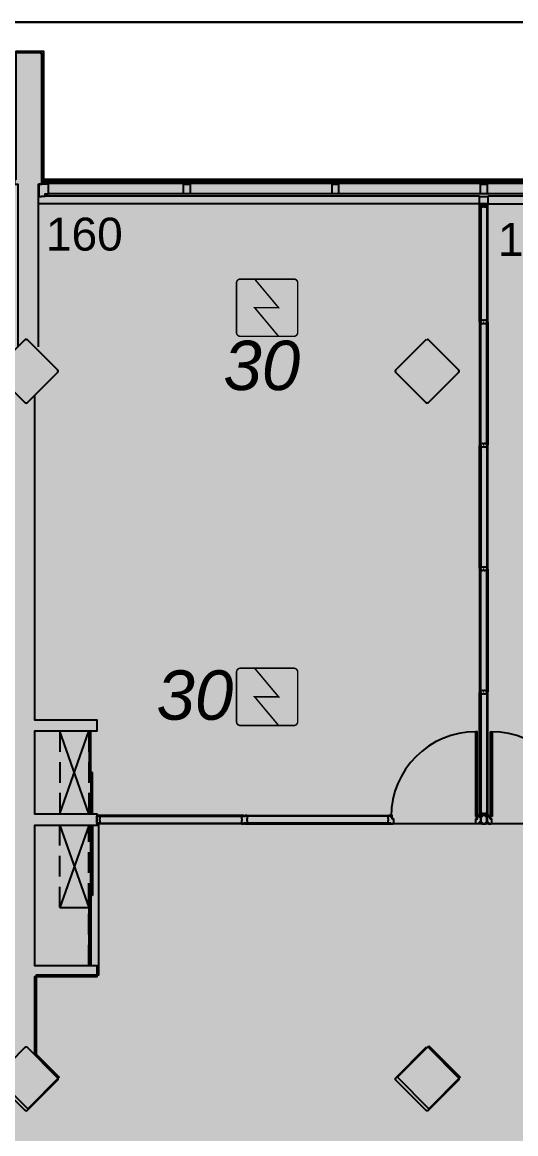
# Model space of a CAD drawing. Header units: metres. Extents: x -331 to 2982, y 362 to 2539.
# Drawn here: x 840.33 to 846.32, y 1626.15 to 1639.66 of the extents above; entities that cross this region are included whole.
import ezdxf

# ---------------------------------------------------------------- set-up
doc = ezdxf.new("R2010")
doc.units = ezdxf.units.M
for name, pattern in [('XR_BL2_2 PAV_REV02$0$CONTINUOUS', [0]), ('XR_BL2_2 PAV_REV02$0$HIDDEN', [0.375, 0.25, -0.125]), ('XR_BL2_TERREO_REV08$0$HIDDEN', [0.375, 0.25, -0.125])]:
    doc.linetypes.add(name, pattern=pattern)
doc.layers.get('0').update_dxf_attribs({"color": 251})
doc.layers.add('_corredores', color=251, linetype='Continuous', plot=False)
doc.layers.add('_salas', color=251, linetype='Continuous', plot=False)
for name, color, linetype in [('ALV', 251, 'Continuous'), ('CX', 251, 'Continuous'), ('DET. FUMAÇA', 1, 'Continuous'), ('Detector_antigo', 84, 'Continuous'), ('Div', 251, 'Continuous'), ('Est', 251, 'Continuous'), ('Mob', 251, 'Continuous'), ('Texto_Salas', 251, 'Continuous'), ('vid', 251, 'Continuous')]:
    doc.layers.add(name, color=color, linetype=linetype)
doc.layers.add('Botoeira_antiga', color=74, linetype='Continuous', lineweight=30)
doc.styles.add('X3G_ENTITY_1416BAE9', font='arial.ttf', dxfattribs={"height": 0.6})
doc.styles.add('X3G_ENTITY_1421615D', font='arial.ttf', dxfattribs={"height": 0.4})
doc.styles.add('X3G_ENTITY_1421615E', font='arial.ttf', dxfattribs={"height": 0.4})

# ---------------------------------------------------------------- blocks, each defined once
blk = doc.blocks.new('Detector de fumaça')
at = {"layer": 'DET. FUMAÇA', "linetype": 'Continuous', "lineweight": 15, "const_width": 0.0187}
blk.add_lwpolyline([(774.599, 539.816), (775.249, 539.816, -0.414214), (775.296, 539.769), (775.296, 539.167, -0.414214), (775.249, 539.12), (774.599, 539.12, -0.414214), (774.553, 539.167), (774.553, 539.769, -0.414214)], format="xyb", close=True, dxfattribs=at)
blk.add_lwpolyline([(774.773, 539.816), (775.064, 539.468), (774.773, 539.468), (775.064, 539.12)], dxfattribs=at)

msp = doc.modelspace()

# ---------------------------------------------------------------- hatches: boundary and pattern name
at = {"layer": '_corredores', "transparency": 33554508}
h = msp.add_hatch(color=256, dxfattribs=at)
h.dxf.hatch_style = 1
h.paths.add_polyline_path([(849.579, 1608.941), (849.579, 1612.216), (852.229, 1612.216), (852.229, 1614.651), (851.629, 1614.651), (851.629, 1624.564), (870.399, 1624.564), (870.399, 1626.4), (870.209, 1626.4), (870.209, 1626.597), (870.023, 1626.784), (866.324, 1626.785), (866.308, 1626.751), (866.204, 1626.834), (865.442, 1627.594), (864.014, 1627.594), (862.586, 1627.594), (861.776, 1626.785), (861.74, 1626.785), (861.736, 1626.784), (861.723, 1626.783), (861.705, 1626.783), (858.111, 1626.785), (857.764, 1626.438), (857.417, 1626.785), (853.824, 1626.785), (853.808, 1626.751), (853.704, 1626.834), (852.942, 1627.594), (851.514, 1627.594), (849.768, 1627.594), (849.768, 1626.834), (849.628, 1626.834), (849.628, 1629.914), (841.254, 1629.914), (841.254, 1628.074), (840.494, 1628.074), (840.494, 1627.116), (840.776, 1626.834), (840.394, 1626.452), (840.062, 1626.785), (836.454, 1626.785), (836.439, 1626.751), (836.334, 1626.834), (835.573, 1627.594), (834.144, 1627.594), (832.716, 1627.594), (831.906, 1626.785), (831.87, 1626.785), (831.867, 1626.784), (831.853, 1626.783), (831.835, 1626.783), (828.241, 1626.785), (827.894, 1626.438), (827.548, 1626.785), (823.954, 1626.785), (823.938, 1626.751), (823.834, 1626.834), (823.072, 1627.594), (821.644, 1627.594), (820.215, 1627.594), (819.405, 1626.785), (819.37, 1626.785), (819.366, 1626.784), (819.353, 1626.783), (819.335, 1626.783), (815.741, 1626.785), (815.394, 1626.438), (815.047, 1626.785), (811.454, 1626.785), (811.438, 1626.751), (811.334, 1626.834), (810.572, 1627.594), (809.144, 1627.594), (807.715, 1627.594), (806.906, 1626.785), (806.87, 1626.785), (806.866, 1626.784), (806.853, 1626.783), (806.835, 1626.783), (803.241, 1626.785), (802.894, 1626.438), (802.547, 1626.785), (798.954, 1626.785), (798.938, 1626.751), (798.834, 1626.834), (798.072, 1627.594), (796.644, 1627.594), (795.215, 1627.594), (794.406, 1626.785), (794.37, 1626.785), (794.366, 1626.784), (794.353, 1626.783), (794.335, 1626.783), (790.741, 1626.785), (790.394, 1626.438), (790.047, 1626.785), (786.454, 1626.785), (786.438, 1626.751), (786.334, 1626.834), (785.572, 1627.594), (784.144, 1627.594), (782.716, 1627.594), (781.906, 1626.785), (781.87, 1626.785), (781.866, 1626.784), (781.853, 1626.783), (781.835, 1626.783), (778.241, 1626.785), (777.894, 1626.438), (777.547, 1626.785), (773.954, 1626.785), (773.938, 1626.751), (773.834, 1626.834), (773.072, 1627.594), (771.644, 1627.594), (770.216, 1627.594), (769.406, 1626.785), (769.37, 1626.785), (769.367, 1626.784), (769.353, 1626.783), (769.335, 1626.783), (765.635, 1626.784), (765.449, 1626.597), (765.449, 1626.4), (765.259, 1626.4), (765.259, 1624.564), (770.104, 1624.564), (770.104, 1614.651), (770.414, 1614.651), (770.414, 1605.531), (765.029, 1605.531), (765.029, 1610.831), (763.829, 1610.831), (763.829, 1605.531), (755.929, 1605.531), (755.929, 1610.831), (754.829, 1610.831), (754.829, 1605.531), (746.079, 1605.531), (746.079, 1601.916), (748.449, 1601.916), (748.449, 1603.616), (748.049, 1603.616), (748.049, 1603.816), (754.474, 1603.816), (754.474, 1603.616), (754.149, 1603.616), (754.149, 1601.916), (754.474, 1601.916), (754.474, 1601.716), (754.474, 1601.191), (757.974, 1601.191), (757.974, 1603.591), (757.974, 1603.791), (768.029, 1603.791), (768.029, 1603.771), (768.834, 1603.771), (768.834, 1595.811), (768.004, 1595.811), (768.004, 1595.791), (762.364, 1595.791), (762.364, 1590.581), (754.174, 1590.581), (754.174, 1593.066), (752.499, 1593.066), (752.499, 1560.541), (752.299, 1560.541), (752.299, 1561.441), (751.199, 1561.441), (751.199, 1558.116), (752.299, 1558.116), (752.299, 1559.116), (752.499, 1559.116), (752.499, 1557.116), (755.419, 1557.116), (755.419, 1558.966), (753.924, 1558.966), (753.924, 1563.441), (754.189, 1563.441), (754.189, 1587.651), (760.824, 1587.651), (760.824, 1587.741), (768.929, 1587.741), (768.929, 1563.841), (770.329, 1563.841), (770.329, 1587.741), (771.929, 1587.741), (773.029, 1587.741), (775.879, 1587.741), (775.879, 1586.641), (777.179, 1586.641), (777.179, 1587.741), (788.779, 1587.741), (788.779, 1586.641), (790.079, 1586.641), (790.079, 1587.741), (802.329, 1587.741), (804.029, 1587.741), (844.979, 1587.741), (844.979, 1587.916), (845.279, 1587.916), (845.279, 1587.563), (845.279, 1563.241), (806.429, 1563.241), (806.429, 1563.441), (806.629, 1563.441), (806.629, 1565.791), (806.229, 1565.791), (806.229, 1585.191), (806.629, 1585.191), (806.629, 1587.541), (803.039, 1587.541), (803.039, 1576.841), (798.689, 1576.841), (796.094, 1576.841, -0.496898), (794.36, 1575.527), (793.559, 1573.063), (798.509, 1571.449), (798.509, 1560.721), (794.829, 1560.721), (794.829, 1560.541), (794.829, 1557.551), (801.129, 1557.551), (801.129, 1556.451), (802.329, 1556.451), (802.329, 1557.551), (805.229, 1557.551), (805.229, 1556.451), (806.429, 1556.451), (806.429, 1560.691), (845.279, 1560.691), (845.279, 1555.997), (846.404, 1555.997), (846.404, 1556.891), (846.054, 1556.891), (846.054, 1556.991), (846.454, 1556.991), (846.454, 1560.691), (849.204, 1560.691), (849.204, 1556.991), (849.604, 1556.991), (849.604, 1556.891), (849.254, 1556.891), (849.254, 1555.997), (850.479, 1555.997), (850.479, 1563.241), (849.579, 1563.241), (849.579, 1572.291), (849.579, 1575.941), (849.579, 1587.563), (849.579, 1588.141), (849.679, 1588.141), (849.679, 1587.991), (866.719, 1587.991), (870.339, 1587.991), (870.339, 1595.791), (866.429, 1595.791), (866.429, 1595.721), (852.429, 1595.721), (852.429, 1590.391), (849.579, 1590.391)])
h.paths.add_polyline_path([(845.139, 1595.841), (845.279, 1595.841), (845.279, 1590.341), (839.679, 1590.341), (775.879, 1590.341), (773.004, 1590.341), (773.004, 1595.811), (771.774, 1595.811), (771.774, 1603.766), (773.119, 1603.766), (773.119, 1603.821), (845.139, 1603.821)], flags=16)
h.paths.add_polyline_path([(846.026, 1605.531), (845.019, 1605.531), (845.019, 1609.931), (845.029, 1610.831), (843.829, 1610.831), (843.829, 1605.531), (835.029, 1605.531), (835.029, 1610.831), (833.829, 1610.831), (833.829, 1605.531), (825.029, 1605.531), (825.029, 1610.831), (823.829, 1610.831), (823.829, 1605.531), (815.029, 1605.531), (815.029, 1610.831), (813.829, 1610.831), (813.829, 1605.531), (805.029, 1605.531), (805.029, 1610.831), (803.829, 1610.831), (803.829, 1605.531), (795.029, 1605.531), (795.029, 1610.831), (793.829, 1610.831), (793.829, 1605.531), (785.029, 1605.531), (785.029, 1610.831), (783.829, 1610.831), (783.829, 1605.531), (775.029, 1605.531), (775.029, 1610.831), (773.999, 1610.831), (773.999, 1605.531), (773.214, 1605.531), (773.214, 1614.651), (773.144, 1614.651), (773.144, 1620.131), (775.164, 1620.131), (775.164, 1622.051), (773.644, 1622.051), (773.644, 1621.631), (773.184, 1621.631), (773.184, 1624.564), (845.949, 1624.563), (845.949, 1621.631), (845.489, 1621.631), (845.489, 1622.051), (843.989, 1622.051), (843.989, 1621.631), (843.969, 1620.131), (845.949, 1620.131), (845.949, 1614.651), (846.026, 1614.651)], flags=16)
h.paths.add_polyline_path([(865.19, 1593.806, -2.788173), (864.407, 1590.628), (864.569, 1590.706), (864.758, 1590.381), (866.058, 1591.278, -0.450063), (866.35, 1592.463), (865.616, 1593.862), (865.298, 1593.662)], flags=16)
h.paths.add_polyline_path([(845.264, 1626.452), (844.882, 1626.834), (845.264, 1627.216), (845.646, 1626.834)], flags=16)
h.paths.add_polyline_path([(851.514, 1626.452), (851.132, 1626.834), (851.514, 1627.216), (851.896, 1626.834)], flags=16)
h.paths.add_polyline_path([(834.144, 1626.452), (833.762, 1626.834), (834.144, 1627.216), (834.526, 1626.834)], flags=16)
h.paths.add_polyline_path([(864.014, 1626.452), (863.632, 1626.834), (864.014, 1627.216), (864.396, 1626.834)], flags=16)
h.paths.add_polyline_path([(821.644, 1626.452), (821.262, 1626.834), (821.644, 1627.216), (822.026, 1626.834)], flags=16)
h.paths.add_polyline_path([(809.526, 1626.834), (809.144, 1626.452), (808.762, 1626.834), (809.144, 1627.216)], flags=16)
h.paths.add_polyline_path([(797.026, 1626.834), (796.644, 1626.452), (796.262, 1626.834), (796.644, 1627.216)], flags=16)
h.paths.add_polyline_path([(784.526, 1626.834), (784.144, 1626.452), (783.762, 1626.834), (784.144, 1627.216)], flags=16)
h.paths.add_polyline_path([(772.026, 1626.834), (771.644, 1626.452), (771.262, 1626.834), (771.644, 1627.216)], flags=16)
h.paths.add_polyline_path([(767.575, 1593.944), (767.428, 1593.841), (767.223, 1594.085), (766.329, 1593.191, -0.414214), (766.329, 1592.392), (767.223, 1591.497), (767.428, 1591.741), (767.575, 1591.638, -3.171595)], flags=16)
at = {"layer": '_salas', "transparency": 33554559}
h = msp.add_hatch(color=256, dxfattribs=at)
h.dxf.hatch_style = 1
h.paths.add_polyline_path([(870.379, 1637.729), (851.629, 1637.729), (851.629, 1639.284), (851.299, 1639.284), (851.299, 1637.729), (840.564, 1637.729), (840.564, 1639.284), (840.234, 1639.284), (840.234, 1637.729), (765.239, 1637.729), (765.239, 1626.38), (765.429, 1626.38), (765.429, 1626.577), (765.615, 1626.764), (769.35, 1626.765), (769.383, 1626.773), (769.434, 1626.814), (770.192, 1627.57), (770.205, 1627.583), (770.229, 1627.574), (771.624, 1627.574), (773.019, 1627.574), (773.043, 1627.583), (773.056, 1627.57), (773.814, 1626.814), (773.866, 1626.773), (773.898, 1626.765), (777.527, 1626.765), (777.867, 1626.425), (777.881, 1626.425), (778.221, 1626.765), (781.85, 1626.765), (781.882, 1626.773), (781.934, 1626.814), (782.692, 1627.57), (782.705, 1627.583), (782.729, 1627.574), (784.124, 1627.574), (785.519, 1627.574), (785.543, 1627.583), (785.556, 1627.57), (786.314, 1626.814), (786.365, 1626.773), (786.398, 1626.765), (790.027, 1626.765), (790.367, 1626.425), (790.374, 1626.432), (790.721, 1626.765), (794.35, 1626.765), (794.382, 1626.773), (794.434, 1626.814), (795.191, 1627.57), (795.205, 1627.583), (795.229, 1627.574), (796.624, 1627.574), (798.019, 1627.574), (798.043, 1627.583), (798.056, 1627.57), (798.814, 1626.814), (798.865, 1626.773), (798.898, 1626.765), (802.527, 1626.765), (802.867, 1626.425), (802.874, 1626.432), (803.221, 1626.765), (806.85, 1626.765), (806.882, 1626.773), (806.934, 1626.814), (807.691, 1627.57), (807.705, 1627.583), (807.729, 1627.574), (809.124, 1627.574), (810.519, 1627.574), (810.543, 1627.583), (810.556, 1627.57), (811.314, 1626.814), (811.365, 1626.773), (811.398, 1626.765), (815.027, 1626.765), (815.367, 1626.425), (815.374, 1626.432), (815.721, 1626.765), (819.35, 1626.765), (819.382, 1626.773), (819.434, 1626.814), (820.191, 1627.57), (820.204, 1627.583), (820.229, 1627.574), (821.624, 1627.574), (823.019, 1627.574), (823.043, 1627.583), (823.056, 1627.57), (823.814, 1626.814), (823.865, 1626.773), (823.898, 1626.765), (827.528, 1626.765), (827.867, 1626.425), (827.874, 1626.432), (828.221, 1626.765), (831.85, 1626.765), (831.883, 1626.773), (831.935, 1626.814), (832.692, 1627.57), (832.705, 1627.583), (832.729, 1627.574), (834.124, 1627.574), (835.519, 1627.574), (835.544, 1627.583), (835.557, 1627.57), (836.314, 1626.814), (836.366, 1626.773), (836.398, 1626.765), (840.042, 1626.765), (840.374, 1626.432), (840.756, 1626.814), (840.474, 1627.096), (840.474, 1628.054), (841.234, 1628.054), (841.234, 1629.894), (849.608, 1629.894), (849.608, 1626.814), (849.748, 1626.814), (849.748, 1627.574), (851.494, 1627.574), (852.889, 1627.574), (852.913, 1627.583), (852.926, 1627.57), (853.684, 1626.814), (853.736, 1626.773), (853.768, 1626.765), (857.397, 1626.765), (857.737, 1626.425), (857.744, 1626.432), (858.091, 1626.765), (861.72, 1626.765), (861.752, 1626.773), (861.804, 1626.814), (862.562, 1627.57), (862.575, 1627.583), (862.599, 1627.574), (863.994, 1627.574), (865.389, 1627.574), (865.413, 1627.583), (865.426, 1627.57), (866.184, 1626.814), (866.235, 1626.773), (866.268, 1626.765), (870.003, 1626.764), (870.189, 1626.577), (870.189, 1626.38), (870.379, 1626.38), (870.379, 1626.38)])
h = msp.add_hatch(color=256, dxfattribs=at)
h.dxf.hatch_style = 1
h.paths.add_polyline_path([(870.399, 1637.749), (851.649, 1637.749), (851.649, 1639.304), (851.319, 1639.304), (851.319, 1637.749), (840.584, 1637.749), (840.584, 1639.304), (840.254, 1639.304), (840.254, 1637.749), (765.259, 1637.749), (765.259, 1626.4), (765.449, 1626.4), (765.449, 1626.597), (765.635, 1626.784), (769.37, 1626.785), (769.403, 1626.793), (769.454, 1626.834), (770.212, 1627.59), (770.225, 1627.603), (770.249, 1627.594), (771.644, 1627.594), (773.039, 1627.594), (773.063, 1627.603), (773.076, 1627.59), (773.834, 1626.834), (773.886, 1626.793), (773.918, 1626.785), (777.547, 1626.785), (777.887, 1626.445), (777.894, 1626.452), (778.241, 1626.785), (781.87, 1626.785), (781.902, 1626.793), (781.954, 1626.834), (782.712, 1627.59), (782.725, 1627.603), (782.749, 1627.594), (784.144, 1627.594), (785.539, 1627.594), (785.563, 1627.603), (785.576, 1627.59), (786.334, 1626.834), (786.385, 1626.793), (786.418, 1626.785), (790.047, 1626.785), (790.387, 1626.445), (790.394, 1626.452), (790.741, 1626.785), (794.37, 1626.785), (794.402, 1626.793), (794.454, 1626.834), (795.211, 1627.59), (795.225, 1627.603), (795.249, 1627.594), (796.644, 1627.594), (798.039, 1627.594), (798.063, 1627.603), (798.076, 1627.59), (798.834, 1626.834), (798.885, 1626.793), (798.918, 1626.785), (802.547, 1626.785), (802.887, 1626.445), (802.894, 1626.452), (803.241, 1626.785), (806.87, 1626.785), (806.902, 1626.793), (806.954, 1626.834), (807.711, 1627.59), (807.725, 1627.603), (807.749, 1627.594), (809.144, 1627.594), (810.539, 1627.594), (810.563, 1627.603), (810.576, 1627.59), (811.334, 1626.834), (811.385, 1626.793), (811.418, 1626.785), (815.047, 1626.785), (815.387, 1626.445), (815.394, 1626.452), (815.741, 1626.785), (819.37, 1626.785), (819.402, 1626.793), (819.454, 1626.834), (820.211, 1627.59), (820.224, 1627.603), (820.249, 1627.594), (821.644, 1627.594), (823.039, 1627.594), (823.063, 1627.603), (823.076, 1627.59), (823.834, 1626.834), (823.885, 1626.793), (823.918, 1626.785), (827.548, 1626.785), (827.887, 1626.445), (827.894, 1626.452), (828.241, 1626.785), (831.87, 1626.785), (831.903, 1626.793), (831.955, 1626.834), (832.712, 1627.59), (832.725, 1627.603), (832.749, 1627.594), (834.144, 1627.594), (835.539, 1627.594), (835.564, 1627.603), (835.577, 1627.59), (836.334, 1626.834), (836.386, 1626.793), (836.418, 1626.785), (840.062, 1626.785), (840.394, 1626.452), (840.776, 1626.834), (840.494, 1627.116), (840.494, 1628.074), (841.254, 1628.074), (841.254, 1629.914), (849.628, 1629.914), (849.628, 1626.834), (849.768, 1626.834), (849.768, 1627.594), (851.514, 1627.594), (852.909, 1627.594), (852.933, 1627.603), (852.946, 1627.59), (853.704, 1626.834), (853.756, 1626.793), (853.788, 1626.785), (857.417, 1626.785), (857.757, 1626.445), (857.764, 1626.452), (858.111, 1626.785), (861.74, 1626.785), (861.772, 1626.793), (861.824, 1626.834), (862.582, 1627.59), (862.595, 1627.603), (862.619, 1627.594), (864.014, 1627.594), (865.409, 1627.594), (865.433, 1627.603), (865.446, 1627.59), (866.204, 1626.834), (866.255, 1626.793), (866.288, 1626.785), (870.023, 1626.784), (870.209, 1626.597), (870.209, 1626.4), (870.399, 1626.4), (870.399, 1626.4)])
h = msp.add_hatch(color=256, dxfattribs=at)
h.dxf.hatch_style = 1
h.paths.add_polyline_path([(834.144, 1627.216), (833.762, 1626.834), (834.144, 1626.452), (834.526, 1626.834)])
h.paths.add_polyline_path([(845.646, 1626.834), (845.264, 1627.216), (844.882, 1626.834), (845.264, 1626.452)])
h.paths.add_polyline_path([(851.896, 1626.834), (851.514, 1627.216), (851.132, 1626.834), (851.514, 1626.452)])
h.paths.add_polyline_path([(864.396, 1626.834), (864.014, 1627.216), (863.632, 1626.834), (864.014, 1626.452)])
h = msp.add_hatch(color=256, dxfattribs=at)
h.dxf.hatch_style = 1
h.paths.add_polyline_path([(834.124, 1627.196), (833.742, 1626.814), (834.124, 1626.432), (834.506, 1626.814)])
h.paths.add_polyline_path([(845.626, 1626.814), (845.244, 1627.196), (844.862, 1626.814), (845.244, 1626.432)])
h.paths.add_polyline_path([(851.876, 1626.814), (851.494, 1627.196), (851.112, 1626.814), (851.494, 1626.432)])
h.paths.add_polyline_path([(864.376, 1626.814), (863.994, 1627.196), (863.612, 1626.814), (863.994, 1626.432)])

# ---------------------------------------------------------------- linework, layer by layer
at = {"color": 251, "true_color": 0x606060}
for points in [[(765.259, 1637.749), (840.254, 1637.749), (840.254, 1639.304), (840.584, 1639.304), (840.584, 1637.749), (851.319, 1637.749)], [(849.628, 1629.914), (841.254, 1629.914), (841.254, 1628.074), (840.494, 1628.074), (840.494, 1627.116), (840.776, 1626.834), (840.394, 1626.452), (840.062, 1626.785), (836.454, 1626.785), (836.453, 1626.783), (836.435, 1626.783), (836.422, 1626.784), (836.386, 1626.793), (836.334, 1626.834), (835.577, 1627.59), (835.564, 1627.603), (835.539, 1627.594), (834.144, 1627.594), (832.749, 1627.594)]]:
    msp.add_lwpolyline(points, dxfattribs=at)
at = {"color": 251}
msp.add_lwpolyline([(845.264, 1627.216), (845.646, 1626.834), (845.264, 1626.452), (844.882, 1626.834)], close=True, dxfattribs=at)
msp.add_lwpolyline([(845.264, 1627.216), (845.646, 1626.834), (845.264, 1626.452), (844.882, 1626.834)], close=True, dxfattribs=at)
at = {"layer": 'ALV', "color": 251}
for points in [[(840.524, 1635.71), (840.524, 1637.689), (840.564, 1637.689), (840.564, 1639.274), (840.554, 1639.274), (840.554, 1639.284), (840.244, 1639.284), (840.244, 1639.274), (840.234, 1639.274), (840.234, 1637.689), (840.274, 1637.689), (840.274, 1635.71)], [(840.474, 1635.118), (840.474, 1631.179), (841.234, 1631.179), (841.234, 1631.039), (840.474, 1631.039), (840.474, 1630.034), (841.234, 1630.034), (841.234, 1629.894), (840.474, 1629.894), (840.474, 1628.194), (841.234, 1628.194), (841.234, 1628.054), (840.474, 1628.054), (840.474, 1627.11)]]:
    msp.add_lwpolyline(points, dxfattribs=at)
at = {"layer": 'Botoeira_antiga'}
msp.add_lwpolyline([(873.426, 1619.615), (873.438, 1638.755, 0.414214), (872.538, 1639.655), (763.393, 1639.655, 0.414214), (762.493, 1638.755), (762.48, 1619.615, 0.414214), (763.38, 1618.715), (872.526, 1618.715, 0.414214)], format="xyb", close=True, dxfattribs=at)
at = {"layer": 'CX', "color": 251}
for p, q in [((840.529, 1637.685), (840.529, 1637.539)), ((840.529, 1637.539), (840.529, 1637.685)), ((840.564, 1637.729), (851.299, 1637.729)), ((845.891, 1637.688), (845.972, 1637.688)), ((845.891, 1637.568), (845.891, 1637.688)), ((845.972, 1637.688), (845.972, 1637.568)), ((845.972, 1637.568), (845.891, 1637.568)), ((845.881, 1637.449), (840.524, 1637.449)), ((845.9, 1637.449), (845.896, 1637.449)), ((845.896, 1637.449), (845.896, 1637.405)), ((845.896, 1637.405), (845.898, 1637.405)), ((845.898, 1637.435), (845.898, 1637.448)), ((845.898, 1637.448), (845.901, 1637.448)), ((845.914, 1637.435), (845.898, 1637.435)), ((845.898, 1637.412), (845.904, 1637.416)), ((845.898, 1637.405), (845.898, 1637.412)), ((845.901, 1637.448), (845.901, 1637.448)), ((845.907, 1637.415), (845.908, 1637.413)), ((845.909, 1637.412), (845.919, 1637.41)), ((845.914, 1637.426), (845.914, 1637.435)), ((845.949, 1637.426), (845.914, 1637.426)), ((845.924, 1637.411), (845.929, 1637.419)), ((845.929, 1637.419), (845.934, 1637.419)), ((845.934, 1637.419), (845.939, 1637.411)), ((845.943, 1637.41), (845.954, 1637.412)), ((845.965, 1637.435), (845.949, 1637.435)), ((845.949, 1637.435), (845.949, 1637.426)), ((845.955, 1637.413), (845.956, 1637.415)), ((845.959, 1637.416), (845.965, 1637.412)), ((845.961, 1637.448), (845.961, 1637.448)), ((845.961, 1637.448), (845.965, 1637.448)), ((845.966, 1637.449), (845.962, 1637.449)), ((845.965, 1637.448), (845.965, 1637.435)), ((845.965, 1637.412), (845.965, 1637.405)), ((845.965, 1637.405), (845.966, 1637.405)), ((845.966, 1637.405), (845.966, 1637.449)), ((845.982, 1637.449), (851.399, 1637.449)), ((841.139, 1631.039), (841.139, 1630.489)), ((841.159, 1630.489), (841.159, 1631.039)), ((841.139, 1630.489), (841.159, 1630.489)), ((841.179, 1630.539), (841.159, 1630.539)), ((841.159, 1630.539), (841.159, 1630.034)), ((841.179, 1630.034), (841.179, 1630.539)), ((841.159, 1629.044), (841.159, 1629.894)), ((841.179, 1629.894), (841.179, 1629.044)), ((841.139, 1629.094), (841.159, 1629.094)), ((841.139, 1628.194), (841.139, 1629.094)), ((841.159, 1629.094), (841.159, 1628.194)), ((841.179, 1629.044), (841.159, 1629.044))]:
    msp.add_line(p, q, dxfattribs=at)
for points in [[(840.644, 1637.688), (840.565, 1637.688), (840.529, 1637.688), (840.529, 1637.539), (840.559, 1637.539), (840.559, 1637.54), (840.604, 1637.54), (840.604, 1637.568), (840.644, 1637.568)], [(842.286, 1637.688), (842.367, 1637.688), (842.367, 1637.568), (842.286, 1637.568)], [(844.089, 1637.688), (844.169, 1637.688), (844.169, 1637.568), (844.089, 1637.568)], [(845.83, 1630.002), (845.85, 1630.002), (845.85, 1631.032), (845.83, 1631.032)], [(846.034, 1630.002), (846.014, 1630.002), (846.014, 1631.032), (846.034, 1631.032)]]:
    msp.add_lwpolyline(points, close=True, dxfattribs=at)
at = {"layer": 'CX', "color": 251, "linetype": 'ByBlock'}
msp.add_lwpolyline([(845.881, 1637.539), (845.982, 1637.539), (845.982, 1637.449), (845.881, 1637.449)], close=True, dxfattribs=at)
at = {"layer": 'CX', "color": 251}
for points in [[(845.898, 1636.043), (845.898, 1636.036), (845.904, 1636.033, 0.387702), (845.907, 1636.034), (845.908, 1636.035, -0.194954), (845.909, 1636.036), (845.92, 1636.039, -0.268551), (845.924, 1636.037), (845.929, 1636.029), (845.934, 1636.029), (845.939, 1636.037, -0.268551), (845.944, 1636.039), (845.954, 1636.036, -0.194954), (845.955, 1636.035), (845.956, 1636.034, 0.387702), (845.959, 1636.033), (845.965, 1636.036), (845.965, 1636.043), (845.967, 1636.043), (845.967, 1635.999), (845.967, 1635.985), (845.965, 1635.985), (845.965, 1635.992), (845.959, 1635.995, 0.387702), (845.956, 1635.995), (845.955, 1635.993, -0.194954), (845.954, 1635.992), (845.944, 1635.99, -0.268551), (845.939, 1635.991), (845.934, 1635.999), (845.929, 1635.999), (845.924, 1635.991, -0.268551), (845.92, 1635.99), (845.909, 1635.992, -0.194954), (845.908, 1635.993), (845.907, 1635.995, 0.387702), (845.904, 1635.995), (845.898, 1635.992), (845.898, 1635.985), (845.897, 1635.985), (845.897, 1636.029), (845.897, 1636.043)], [(845.898, 1634.543), (845.898, 1634.536), (845.904, 1634.533, 0.387702), (845.907, 1634.534), (845.908, 1634.535, -0.194954), (845.909, 1634.536), (845.92, 1634.539, -0.268551), (845.924, 1634.537), (845.929, 1634.529), (845.934, 1634.529), (845.939, 1634.537, -0.268551), (845.944, 1634.539), (845.954, 1634.536, -0.194954), (845.955, 1634.535), (845.956, 1634.534, 0.387702), (845.959, 1634.533), (845.965, 1634.536), (845.965, 1634.543), (845.967, 1634.543), (845.967, 1634.499), (845.967, 1634.485), (845.965, 1634.485), (845.965, 1634.492), (845.959, 1634.495, 0.387702), (845.956, 1634.495), (845.955, 1634.493, -0.194954), (845.954, 1634.492), (845.944, 1634.49, -0.268551), (845.939, 1634.491), (845.934, 1634.499), (845.929, 1634.499), (845.924, 1634.491, -0.268551), (845.92, 1634.49), (845.909, 1634.492, -0.194954), (845.908, 1634.493), (845.907, 1634.495, 0.387702), (845.904, 1634.495), (845.898, 1634.492), (845.898, 1634.485), (845.897, 1634.485), (845.897, 1634.529), (845.897, 1634.543)], [(845.898, 1633.043), (845.898, 1633.036), (845.904, 1633.033, 0.387702), (845.907, 1633.034), (845.908, 1633.035, -0.194954), (845.909, 1633.036), (845.92, 1633.039, -0.268551), (845.924, 1633.037), (845.929, 1633.029), (845.934, 1633.029), (845.939, 1633.037, -0.268551), (845.944, 1633.039), (845.954, 1633.036, -0.194954), (845.955, 1633.035), (845.956, 1633.034, 0.387702), (845.959, 1633.033), (845.965, 1633.036), (845.965, 1633.043), (845.967, 1633.043), (845.967, 1632.999), (845.967, 1632.985), (845.965, 1632.985), (845.965, 1632.992), (845.959, 1632.996, 0.387702), (845.956, 1632.995), (845.955, 1632.993, -0.194954), (845.954, 1632.992), (845.944, 1632.99, -0.268551), (845.939, 1632.991), (845.934, 1632.999), (845.929, 1632.999), (845.924, 1632.991, -0.268551), (845.92, 1632.99), (845.909, 1632.992, -0.194954), (845.908, 1632.993), (845.907, 1632.995, 0.387702), (845.904, 1632.996), (845.898, 1632.992), (845.898, 1632.985), (845.897, 1632.985), (845.897, 1633.029), (845.897, 1633.043)], [(845.898, 1631.543), (845.898, 1631.536), (845.904, 1631.533, 0.387702), (845.907, 1631.534), (845.908, 1631.535, -0.194954), (845.909, 1631.536), (845.92, 1631.539, -0.268551), (845.924, 1631.537), (845.929, 1631.529), (845.934, 1631.529), (845.939, 1631.537, -0.268551), (845.944, 1631.539), (845.954, 1631.536, -0.194954), (845.955, 1631.535), (845.956, 1631.534, 0.387702), (845.959, 1631.533), (845.965, 1631.536), (845.965, 1631.543), (845.967, 1631.543), (845.967, 1631.499), (845.967, 1631.485), (845.965, 1631.485), (845.965, 1631.492), (845.959, 1631.496, 0.387702), (845.956, 1631.495), (845.955, 1631.493, -0.194954), (845.954, 1631.492), (845.944, 1631.49, -0.268551), (845.939, 1631.491), (845.934, 1631.499), (845.929, 1631.499), (845.924, 1631.491, -0.268551), (845.92, 1631.49), (845.909, 1631.492, -0.194954), (845.908, 1631.493), (845.907, 1631.495, 0.387702), (845.904, 1631.496), (845.898, 1631.492), (845.898, 1631.485), (845.897, 1631.485), (845.897, 1631.529), (845.897, 1631.543)], [(845.949, 1630.016), (845.965, 1630.016), (845.965, 1630.003), (845.962, 1630.003), (845.962, 1630.003, 0.414214), (845.963, 1630.002), (845.967, 1630.002), (845.967, 1630.046), (845.965, 1630.046), (845.965, 1630.039), (845.959, 1630.036, -0.387702), (845.956, 1630.036), (845.955, 1630.038, 0.194954), (845.954, 1630.039), (845.944, 1630.041, 0.268551), (845.939, 1630.04), (845.934, 1630.032), (845.929, 1630.032), (845.924, 1630.04, 0.268551), (845.92, 1630.041), (845.909, 1630.039, 0.194954), (845.908, 1630.038), (845.907, 1630.036, -0.387702), (845.904, 1630.036), (845.898, 1630.039), (845.898, 1630.046), (845.897, 1630.046), (845.897, 1630.002), (845.901, 1630.002, 0.414214), (845.902, 1630.003), (845.902, 1630.003), (845.898, 1630.003), (845.898, 1630.016), (845.914, 1630.016), (845.914, 1630.025), (845.949, 1630.025)], [(841.234, 1630.006), (841.236, 1630.006, -0.414214), (841.239, 1630.003), (841.239, 1630.009, -0.439162), (841.245, 1630.015), (841.263, 1630.015, -0.414214), (841.264, 1630.014), (841.264, 1630.014), (841.249, 1630.014), (841.249, 1630.007), (841.264, 1630.007, -0.322891), (841.27, 1630.001), (841.27, 1629.981, -0.13729), (841.269, 1629.978), (841.267, 1629.976, 0.13729), (841.266, 1629.973), (841.266, 1629.964), (841.266, 1629.955, 0.13729), (841.267, 1629.953), (841.269, 1629.95, -0.13729), (841.27, 1629.948), (841.27, 1629.927, -0.322891), (841.264, 1629.922), (841.249, 1629.922), (841.249, 1629.915), (841.264, 1629.915), (841.264, 1629.914, -0.414214), (841.263, 1629.913), (841.245, 1629.913, -0.439162), (841.239, 1629.92), (841.239, 1629.925, -0.414214), (841.236, 1629.922), (841.234, 1629.922)], [(843.027, 1630.006), (843.023, 1630.006, 0.414214), (843.02, 1630.003), (843.02, 1630.009, 0.439162), (843.014, 1630.015), (842.996, 1630.015, 0.414214), (842.995, 1630.014), (842.995, 1630.014), (843.01, 1630.014), (843.01, 1630.007), (842.995, 1630.007, 0.322891), (842.99, 1630.001), (842.99, 1629.981, 0.13729), (842.99, 1629.978), (842.992, 1629.976, -0.13729), (842.993, 1629.973), (842.993, 1629.964), (842.993, 1629.955, -0.13729), (842.992, 1629.953), (842.99, 1629.95, 0.13729), (842.99, 1629.948), (842.99, 1629.927, 0.322891), (842.995, 1629.922), (843.01, 1629.922), (843.01, 1629.915), (842.995, 1629.915), (842.995, 1629.914, 0.414214), (842.996, 1629.913), (843.014, 1629.913, 0.439162), (843.02, 1629.92), (843.02, 1629.925, 0.414214), (843.023, 1629.922), (843.027, 1629.922, 0.414214), (843.03, 1629.925), (843.03, 1629.92, 0.439162), (843.036, 1629.913), (843.054, 1629.913, 0.414214), (843.055, 1629.914), (843.055, 1629.915), (843.04, 1629.915), (843.04, 1629.922), (843.055, 1629.922, 0.322891), (843.061, 1629.927), (843.061, 1629.948, 0.13729), (843.06, 1629.95), (843.058, 1629.953, -0.13729), (843.058, 1629.955), (843.058, 1629.964), (843.058, 1629.973, -0.13729), (843.058, 1629.976), (843.06, 1629.978, 0.13729), (843.061, 1629.981), (843.061, 1630.001, 0.322891), (843.055, 1630.007), (843.04, 1630.007), (843.04, 1630.014), (843.055, 1630.014), (843.055, 1630.014, 0.414214), (843.054, 1630.015), (843.036, 1630.015, 0.439162), (843.03, 1630.009), (843.03, 1630.003, 0.414214)], [(844.798, 1629.92), (844.798, 1629.927), (844.8, 1629.927), (844.8, 1629.918, 0.422579), (844.804, 1629.913), (844.823, 1629.913, 0.414214), (844.839, 1629.929), (844.839, 1629.971, 0.414214), (844.837, 1629.973), (844.83, 1629.973), (844.831, 1629.971), (844.825, 1629.971), (844.827, 1629.973), (844.819, 1629.973), (844.819, 1630.013, 0.414214), (844.817, 1630.015), (844.805, 1630.015, 0.414214), (844.8, 1630.01), (844.8, 1629.999), (844.798, 1629.999), (844.798, 1630.009, 0.439162), (844.792, 1630.015), (844.774, 1630.015, 0.414214), (844.773, 1630.014), (844.773, 1630.014), (844.788, 1630.014), (844.788, 1630.007), (844.774, 1630.007, 0.322891), (844.768, 1630.001), (844.768, 1629.981, 0.13729), (844.769, 1629.978), (844.77, 1629.976, -0.13729), (844.771, 1629.973), (844.771, 1629.964), (844.771, 1629.955, -0.13729), (844.77, 1629.953), (844.769, 1629.95, 0.13729), (844.768, 1629.948), (844.768, 1629.927, 0.322891), (844.774, 1629.922), (844.788, 1629.922), (844.788, 1629.915), (844.773, 1629.915), (844.773, 1629.914, 0.414214), (844.774, 1629.913), (844.792, 1629.913, 0.439162)]]:
    msp.add_lwpolyline(points, format="xyb", close=True, dxfattribs=at)
at = {"layer": 'CX', "color": 251, "linetype": 'Continuous'}
for points in [[(845.854, 1630.012, -0.414214), (845.856, 1630.014), (845.869, 1630.014, -0.414214), (845.874, 1630.009), (845.874, 1629.999), (845.892, 1629.999), (845.892, 1629.933), (845.892, 1629.929), (845.874, 1629.929), (845.874, 1629.919, -0.422579), (845.869, 1629.914), (845.851, 1629.914, -0.414214), (845.834, 1629.931), (845.834, 1629.971, -0.414214), (845.836, 1629.973), (845.844, 1629.973), (845.842, 1629.971), (845.848, 1629.971), (845.847, 1629.973), (845.854, 1629.973), (845.854, 1629.985), (845.856, 1629.985), (845.856, 1629.986), (845.853, 1629.986), (845.853, 1629.997), (845.852, 1629.998), (845.852, 1629.984), (845.849, 1629.984), (845.849, 1630.014), (845.848, 1630.014), (845.848, 1630.016, -3.099483), (845.855, 1630.015, 0.294496), (845.854, 1630.013), (845.854, 1630.001), (845.856, 1630.001), (845.856, 1630.001), (845.854, 1630.001), (845.854, 1630.012)], [(846.009, 1630.012, 0.414214), (846.007, 1630.014), (845.994, 1630.014, 0.414214), (845.989, 1630.009), (845.989, 1629.999), (845.972, 1629.999), (845.972, 1629.933), (845.972, 1629.929), (845.989, 1629.929), (845.989, 1629.919, 0.422579), (845.994, 1629.914), (846.012, 1629.914, 0.414214), (846.029, 1629.931), (846.029, 1629.971, 0.414214), (846.027, 1629.973), (846.019, 1629.973), (846.021, 1629.971), (846.015, 1629.971), (846.016, 1629.973), (846.009, 1629.973), (846.009, 1629.985), (846.008, 1629.985), (846.008, 1629.986), (846.011, 1629.986), (846.011, 1629.997), (846.011, 1629.998), (846.011, 1629.984), (846.014, 1629.984), (846.014, 1630.014), (846.015, 1630.014), (846.015, 1630.016, 3.099483), (846.008, 1630.015, -0.294496), (846.01, 1630.013), (846.01, 1630.001), (846.008, 1630.001), (846.008, 1630.001), (846.009, 1630.001), (846.009, 1630.012)]]:
    msp.add_lwpolyline(points, format="xyb", close=True, dxfattribs=at)
at = {"layer": 'CX', "color": 251, "linetype": 'XR_BL2_2 PAV_REV02$0$CONTINUOUS'}
msp.add_lwpolyline([(845.893, 1629.982), (845.893, 1629.985), (845.897, 1629.985), (845.897, 1629.944), (845.893, 1629.944), (845.893, 1629.947), (845.892, 1629.947, 0.414214), (845.892, 1629.946), (845.892, 1629.929), (845.907, 1629.929), (845.907, 1629.918, 0.414214), (845.912, 1629.913), (845.932, 1629.913), (845.952, 1629.913, 0.414214), (845.957, 1629.918), (845.957, 1629.929), (845.972, 1629.929), (845.972, 1629.946, 0.414214), (845.971, 1629.947), (845.97, 1629.947), (845.97, 1629.946, -0.414214), (845.968, 1629.944), (845.967, 1629.944), (845.967, 1629.985), (845.968, 1629.985, -0.414214), (845.97, 1629.983), (845.97, 1629.982), (845.971, 1629.982, 0.414214), (845.972, 1629.982), (845.972, 1629.999), (845.957, 1629.999), (845.957, 1630.01, 0.414214), (845.952, 1630.015), (845.912, 1630.015, 0.414214), (845.907, 1630.01), (845.907, 1629.999), (845.892, 1629.999), (845.892, 1629.982, 0.414214), (845.892, 1629.982)], format="xyb", close=True, dxfattribs=at)
at = {"layer": 'CX', "color": 251}
for centre, radius, start, end in [((845.9, 1637.448), 0.001, 0, 90), ((845.905, 1637.414), 0.002, 32.962, 117.7277), ((845.909, 1637.414), 0.002, 212.962, 257.0888), ((845.921, 1637.415), 0.005, 257.0888, 317.2175), ((845.942, 1637.415), 0.005, 222.7825, 282.9112), ((845.953, 1637.414), 0.002, 282.9112, 327.038), ((845.958, 1637.414), 0.002, 62.2723, 147.038), ((845.962, 1637.448), 0.001, 90, 180), ((845.837, 1630.003), 1.03, 90, 180), ((846.027, 1630.003), 1.03, 0, 90)]:
    msp.add_arc(centre, radius, start, end, dxfattribs=at)
at = {"layer": 'Div', "color": 251, "linetype": 'ByBlock'}
for points in [[(845.896, 1637.444), (845.896, 1636.019), (845.881, 1636.019), (845.881, 1637.444)], [(845.967, 1637.444), (845.967, 1636.019), (845.982, 1636.019), (845.982, 1637.444)], [(845.896, 1634.519), (845.896, 1636.009), (845.881, 1636.009), (845.881, 1634.519)], [(845.967, 1634.519), (845.967, 1636.009), (845.982, 1636.009), (845.982, 1634.519)], [(845.896, 1634.509), (845.896, 1633.019), (845.881, 1633.019), (845.881, 1634.509)], [(845.967, 1634.509), (845.967, 1633.019), (845.982, 1633.019), (845.982, 1634.509)], [(845.896, 1631.519), (845.896, 1633.009), (845.881, 1633.009), (845.881, 1631.519)], [(845.967, 1631.519), (845.967, 1633.009), (845.982, 1633.009), (845.982, 1631.519)], [(845.896, 1631.509), (845.896, 1630.003), (845.881, 1630.003), (845.881, 1631.509)], [(845.967, 1631.509), (845.967, 1630.003), (845.982, 1630.003), (845.982, 1631.509)]]:
    msp.add_lwpolyline(points, close=True, dxfattribs=at)
at = {"layer": 'Est', "color": 251}
for points in [[(840.374, 1635.032), (840.374, 1635.032), (840.367, 1635.025), (839.985, 1635.407), (839.992, 1635.414), (839.985, 1635.421), (840.367, 1635.803), (840.374, 1635.796), (840.374, 1635.796)], [(840.374, 1635.032), (840.374, 1635.032), (840.381, 1635.025), (840.763, 1635.407), (840.756, 1635.414), (840.763, 1635.421), (840.381, 1635.803), (840.374, 1635.796), (840.374, 1635.796)], [(840.374, 1626.432), (840.367, 1626.425), (839.985, 1626.807), (839.992, 1626.814), (839.985, 1626.821), (840.367, 1627.203), (840.374, 1627.196)], [(840.374, 1626.432), (840.381, 1626.425), (840.763, 1626.807), (840.756, 1626.814), (840.763, 1626.821), (840.381, 1627.203), (840.374, 1627.196)]]:
    msp.add_lwpolyline(points, dxfattribs=at)
for points in [[(845.237, 1635.803), (845.244, 1635.796), (845.251, 1635.803), (845.633, 1635.421), (845.626, 1635.414), (845.633, 1635.407), (845.251, 1635.025), (845.244, 1635.032), (845.237, 1635.025), (844.855, 1635.407), (844.862, 1635.414), (844.855, 1635.421)], [(845.237, 1627.203), (845.244, 1627.196), (845.251, 1627.203), (845.633, 1626.821), (845.626, 1626.814), (845.633, 1626.807), (845.251, 1626.425), (845.244, 1626.432), (845.237, 1626.425), (844.855, 1626.807), (844.862, 1626.814), (844.855, 1626.821)]]:
    msp.add_lwpolyline(points, close=True, dxfattribs=at)
at = {"layer": 'Mob', "color": 251}
for p, q in [((840.784, 1630.034), (841.134, 1631.039)), ((841.134, 1630.034), (840.784, 1631.039)), ((840.784, 1629.894), (841.134, 1628.899)), ((841.134, 1629.894), (840.784, 1628.899)), ((841.14, 1628.895), (840.784, 1628.895))]:
    msp.add_line(p, q, dxfattribs=at)
at = {"layer": 'Mob', "color": 251, "linetype": 'XR_BL2_2 PAV_REV02$0$HIDDEN'}
for p, q in [((840.784, 1631.039), (840.784, 1630.034)), ((841.134, 1631.039), (841.134, 1630.034))]:
    msp.add_line(p, q, dxfattribs=at)
at = {"layer": 'Mob', "color": 251, "linetype": 'XR_BL2_TERREO_REV08$0$HIDDEN'}
for p, q in [((840.784, 1628.899), (840.784, 1629.894)), ((841.134, 1628.194), (841.134, 1629.894))]:
    msp.add_line(p, q, dxfattribs=at)
at = {"layer": 'vid', "color": 251}
for p, q in [((840.564, 1637.704), (851.299, 1637.704)), ((851.299, 1637.694), (840.564, 1637.694)), ((845.881, 1637.54), (840.604, 1637.54)), ((845.891, 1637.568), (840.644, 1637.568)), ((851.219, 1637.568), (845.972, 1637.568)), ((851.304, 1637.539), (845.982, 1637.54))]:
    msp.add_line(p, q, dxfattribs=at)
for points in [[(843.01, 1630.008), (843.01, 1630.014), (841.249, 1630.014), (841.249, 1630.008)], [(843.01, 1629.921), (843.01, 1629.915), (841.249, 1629.915), (841.249, 1629.921)], [(843.04, 1630.008), (843.04, 1630.014), (844.788, 1630.014), (844.788, 1630.008)], [(843.04, 1629.921), (843.04, 1629.915), (844.788, 1629.915), (844.788, 1629.921)]]:
    msp.add_lwpolyline(points, close=True, dxfattribs=at)

# ---------------------------------------------------------------- block references
at = {"layer": 'DET. FUMAÇA', "linetype": 'Continuous', "lineweight": 0}
for p in [(68.376, 1096.718), (68.376, 1091.989)]:
    msp.add_blockref('Detector de fumaça', p, dxfattribs=at)

# ---------------------------------------------------------------- texts
at = {"layer": 'Detector_antigo', "linetype": 'Continuous', "lineweight": 0, "char_height": 0.6, "attachment_point": 1, "style": 'X3G_ENTITY_1416BAE9'}
for insert in [(842.77, 1635.785), (841.957, 1631.779)]:
    msp.add_mtext_dynamic_manual_height_columns('{\\fArial|b0|i1|c0|p34;30}', width=13.3188, gutter_width=2.5, heights=[0], dxfattribs=dict(at, insert=insert))
at = {"layer": 'Texto_Salas', "color": 251}
for s, style, p in [('160', 'X3G_ENTITY_1421615D', (840.615, 1636.88)), ('159', 'X3G_ENTITY_1421615E', (846.104, 1636.816))]:
    msp.add_text(s, height=0.4, dxfattribs=dict(at, style=style)).set_placement(p)

doc.saveas('drawing.dxf')
